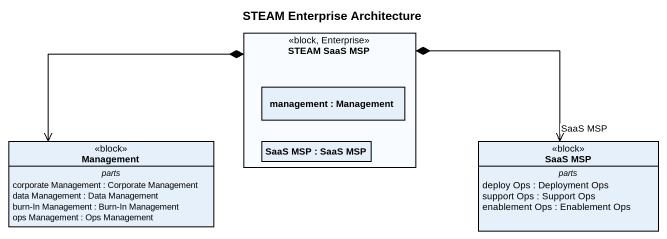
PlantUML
@startuml
title STEAM Enterprise Architecture
allowmixing
hide circle
hide empty members
rectangle "STEAM SaaS MSP" as STEAM_SaaS_MSP <<block, Enterprise>> {
  rectangle "management : Management" as management
  rectangle "SaaS MSP : SaaS MSP" as SaaS_MSP
}
class Management <<block>> {
  -- parts --
  corporate Management : Corporate Management
  data Management : Data Management
  burn-In Management : Burn-In Management
  ops Management : Ops Management
}
class "SaaS MSP" as SaaS_MSP_2 <<block>> {
  -- parts --
  deploy Ops : Deployment Ops
  support Ops : Support Ops
  enablement Ops : Enablement Ops
}
STEAM_SaaS_MSP *-left-> Management
STEAM_SaaS_MSP *-right-> "SaaS MSP" SaaS_MSP_2
@enduml
